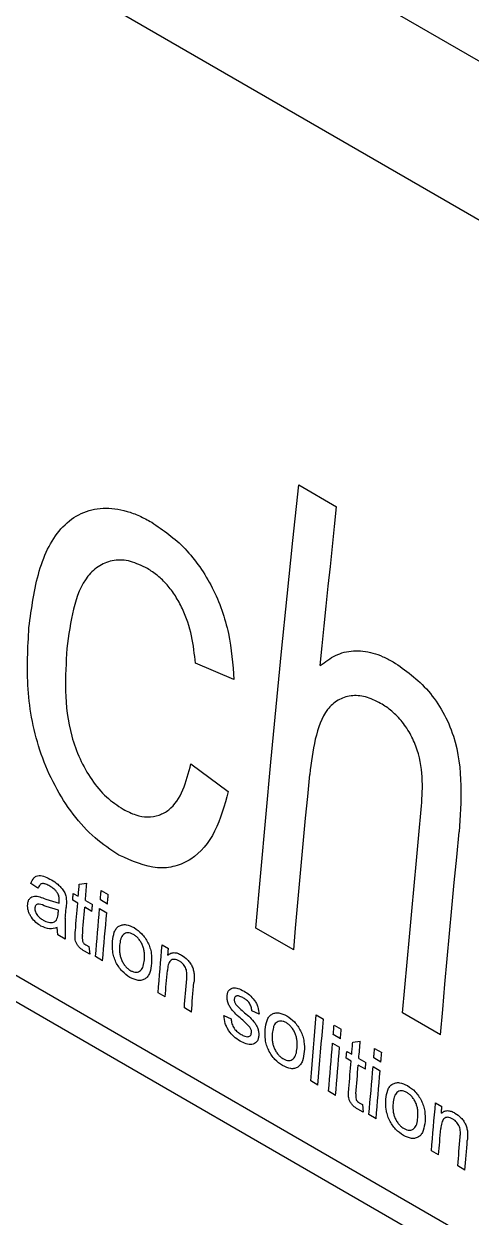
# Model space of a CAD drawing. Extents: x 150 to 4150, y 50 to 2920.
# Drawn here: x 3240.8 to 3251.94, y 1573.58 to 1603.27 of the extents above; entities that cross this region are included whole.
import ezdxf

# ---------------------------------------------------------------- set-up
doc = ezdxf.new("R2010")
doc.units = 0
doc.header["$LTSCALE"] = 10
doc.linetypes.add('SLD-KATı', pattern=[0])
doc.layers.get('0').update_dxf_attribs({"linetype": 'CONTINUOUS'})

msp = doc.modelspace()

# ---------------------------------------------------------------- linework, layer by layer
at = {"color": 7, "linetype": 'SLD-KATı'}
for p, q in [((3166.744, 1651.642), (3287.398, 1581.99)), ((3286.166, 1578.741), (3165.511, 1648.393)), ((3175.698, 1617.062), (3271.158, 1561.955)), ((3273.699, 1559.827), (3178.631, 1614.708)), ((3247.642, 1591.799), (3248.586, 1591.254)), ((3246.028, 1586.957), (3245.071, 1587.359)), ((3244.958, 1584.858), (3245.888, 1584.17)), ((3241.149, 1581.76), (3240.974, 1581.883)), ((3242.178, 1581.86), (3242.366, 1581.887)), ((3241.343, 1581.491), (3241.674, 1581.389)), ((3242.029, 1581.633), (3242.153, 1581.561)), ((3242.722, 1581.704), (3242.899, 1581.602)), ((3241.66, 1581.218), (3241.349, 1581.308)), ((3242.138, 1581.39), (3242.014, 1581.462)), ((3242.492, 1581.186), (3242.315, 1581.288)), ((3242.329, 1581.459), (3242.506, 1581.357)), ((3242.683, 1581.255), (3242.86, 1581.153)), ((3242.878, 1581.366), (3242.702, 1581.469)), ((3241.828, 1581.017), (3241.822, 1580.498)), ((3241.645, 1580.6), (3241.623, 1580.785)), ((3241.822, 1580.498), (3241.645, 1580.6)), ((3247.518, 1580.225), (3246.574, 1580.77)), ((3242.341, 1580.355), (3242.418, 1580.31)), ((3242.418, 1580.31), (3242.439, 1580.119)), ((3244.24, 1580.356), (3244.399, 1580.264)), ((3242.439, 1580.119), (3242.304, 1580.197)), ((3242.759, 1579.957), (3242.583, 1580.059)), ((3244.316, 1579.058), (3244.139, 1579.16)), ((3244.971, 1578.68), (3244.794, 1578.782)), ((3245.779, 1578.594), (3245.958, 1578.513)), ((3246.654, 1578.627), (3246.475, 1578.707)), ((3248.081, 1578.61), (3248.258, 1578.507)), ((3251.173, 1578.115), (3250.23, 1578.659)), ((3246.423, 1578.307), (3246.25, 1578.476)), ((3248.524, 1578.354), (3248.701, 1578.252)), ((3248.68, 1578.017), (3248.504, 1578.119)), ((3248.988, 1577.929), (3249.176, 1577.955)), ((3248.485, 1577.905), (3248.662, 1577.803)), ((3248.839, 1577.701), (3248.963, 1577.63)), ((3249.532, 1577.772), (3249.709, 1577.67)), ((3248.948, 1577.459), (3248.825, 1577.53)), ((3249.302, 1577.255), (3249.125, 1577.357)), ((3249.14, 1577.528), (3249.317, 1577.425)), ((3249.689, 1577.435), (3249.512, 1577.537)), ((3249.494, 1577.323), (3249.67, 1577.221)), ((3248.119, 1576.863), (3247.942, 1576.965)), ((3248.561, 1576.607), (3248.385, 1576.709)), ((3249.25, 1576.188), (3249.114, 1576.266)), ((3249.151, 1576.423), (3249.228, 1576.379)), ((3249.228, 1576.379), (3249.25, 1576.188)), ((3251.05, 1576.425), (3251.209, 1576.333)), ((3249.57, 1576.025), (3249.393, 1576.127)), ((3251.126, 1575.127), (3250.949, 1575.229)), ((3251.781, 1574.749), (3251.604, 1574.851))]:
    msp.add_line(p, q, dxfattribs=at)
at = {"color": 7, "linetype": 'SLD-KATı', "flags": 128}
for points in [[(3246.574, 1580.77), (3246.696, 1582.143), (3246.822, 1583.519), (3246.951, 1584.895), (3247.083, 1586.273), (3247.218, 1587.652), (3247.356, 1589.033), (3247.498, 1590.415), (3247.642, 1591.799)], [(3248.18, 1587.301), (3248.23, 1587.794), (3248.279, 1588.288), (3248.329, 1588.782), (3248.38, 1589.276), (3248.431, 1589.77), (3248.482, 1590.265), (3248.534, 1590.76), (3248.586, 1591.254)], [(3247.518, 1580.225), (3247.566, 1580.77), (3247.614, 1581.316), (3247.664, 1581.862), (3247.713, 1582.408), (3247.764, 1582.954), (3247.814, 1583.501), (3247.866, 1584.047), (3247.917, 1584.594)], [(3250.23, 1578.659), (3250.286, 1579.291), (3250.342, 1579.923), (3250.4, 1580.555), (3250.457, 1581.188), (3250.516, 1581.821), (3250.575, 1582.454), (3250.635, 1583.088), (3250.696, 1583.722)], [(3251.173, 1578.115), (3251.229, 1578.745), (3251.285, 1579.375), (3251.342, 1580.006), (3251.4, 1580.637), (3251.459, 1581.268), (3251.518, 1581.9), (3251.578, 1582.532), (3251.638, 1583.164)], [(3242.153, 1581.561), (3242.156, 1581.599), (3242.159, 1581.636), (3242.162, 1581.673), (3242.165, 1581.711), (3242.169, 1581.748), (3242.172, 1581.786), (3242.175, 1581.823), (3242.178, 1581.86)], [(3242.329, 1581.459), (3242.334, 1581.513), (3242.339, 1581.566), (3242.343, 1581.619), (3242.348, 1581.673), (3242.352, 1581.726), (3242.357, 1581.78), (3242.361, 1581.833), (3242.366, 1581.887)], [(3242.014, 1581.462), (3242.016, 1581.483), (3242.018, 1581.504), (3242.02, 1581.526), (3242.021, 1581.547), (3242.023, 1581.569), (3242.025, 1581.59), (3242.027, 1581.611), (3242.029, 1581.633)], [(3242.702, 1581.469), (3242.704, 1581.498), (3242.707, 1581.527), (3242.709, 1581.557), (3242.712, 1581.586), (3242.714, 1581.616), (3242.717, 1581.645), (3242.719, 1581.674), (3242.722, 1581.704)], [(3242.878, 1581.366), (3242.881, 1581.396), (3242.883, 1581.425), (3242.886, 1581.455), (3242.888, 1581.484), (3242.891, 1581.513), (3242.894, 1581.543), (3242.896, 1581.572), (3242.899, 1581.602)], [(3241.654, 1581.147), (3241.654, 1581.156), (3241.655, 1581.165), (3241.656, 1581.174), (3241.657, 1581.183), (3241.657, 1581.192), (3241.658, 1581.201), (3241.659, 1581.209), (3241.66, 1581.218)], [(3241.674, 1581.389), (3241.675, 1581.395), (3241.675, 1581.401), (3241.676, 1581.407), (3241.676, 1581.414), (3241.677, 1581.42), (3241.677, 1581.426), (3241.678, 1581.432), (3241.678, 1581.438)], [(3241.828, 1581.017), (3241.831, 1581.051), (3241.834, 1581.084), (3241.837, 1581.118), (3241.84, 1581.152), (3241.842, 1581.185), (3241.845, 1581.219), (3241.848, 1581.252), (3241.851, 1581.286)], [(3242.08, 1580.707), (3242.088, 1580.792), (3242.095, 1580.878), (3242.102, 1580.963), (3242.109, 1581.049), (3242.116, 1581.134), (3242.124, 1581.219), (3242.131, 1581.305), (3242.138, 1581.39)], [(3242.255, 1580.58), (3242.263, 1580.668), (3242.27, 1580.757), (3242.278, 1580.845), (3242.285, 1580.934), (3242.292, 1581.023), (3242.3, 1581.111), (3242.307, 1581.2), (3242.315, 1581.288)], [(3242.492, 1581.186), (3242.494, 1581.207), (3242.495, 1581.229), (3242.497, 1581.25), (3242.499, 1581.272), (3242.501, 1581.293), (3242.503, 1581.314), (3242.505, 1581.336), (3242.506, 1581.357)], [(3242.583, 1580.059), (3242.595, 1580.208), (3242.608, 1580.358), (3242.62, 1580.507), (3242.633, 1580.657), (3242.645, 1580.806), (3242.658, 1580.956), (3242.671, 1581.105), (3242.683, 1581.255)], [(3242.759, 1579.957), (3242.772, 1580.106), (3242.784, 1580.256), (3242.797, 1580.405), (3242.809, 1580.555), (3242.822, 1580.704), (3242.835, 1580.854), (3242.847, 1581.003), (3242.86, 1581.153)], [(3244.139, 1579.16), (3244.152, 1579.31), (3244.164, 1579.459), (3244.177, 1579.609), (3244.189, 1579.758), (3244.202, 1579.908), (3244.214, 1580.057), (3244.227, 1580.207), (3244.24, 1580.356)], [(3244.385, 1580.093), (3244.386, 1580.115), (3244.388, 1580.136), (3244.39, 1580.157), (3244.392, 1580.179), (3244.394, 1580.2), (3244.395, 1580.222), (3244.397, 1580.243), (3244.399, 1580.264)], [(3244.316, 1579.058), (3244.323, 1579.14), (3244.33, 1579.221), (3244.336, 1579.303), (3244.343, 1579.384), (3244.35, 1579.466), (3244.357, 1579.547), (3244.364, 1579.629), (3244.371, 1579.711)], [(3244.794, 1578.782), (3244.801, 1578.873), (3244.809, 1578.964), (3244.816, 1579.055), (3244.824, 1579.146), (3244.832, 1579.236), (3244.839, 1579.327), (3244.847, 1579.418), (3244.855, 1579.509)], [(3244.971, 1578.68), (3244.978, 1578.772), (3244.986, 1578.863), (3244.993, 1578.955), (3245.001, 1579.046), (3245.009, 1579.138), (3245.017, 1579.229), (3245.024, 1579.321), (3245.032, 1579.412)], [(3247.942, 1576.965), (3247.959, 1577.17), (3247.977, 1577.376), (3247.994, 1577.581), (3248.011, 1577.787), (3248.029, 1577.992), (3248.046, 1578.198), (3248.064, 1578.404), (3248.081, 1578.61)], [(3248.119, 1576.863), (3248.136, 1577.068), (3248.154, 1577.274), (3248.171, 1577.479), (3248.188, 1577.685), (3248.206, 1577.89), (3248.223, 1578.096), (3248.241, 1578.302), (3248.258, 1578.507)], [(3248.504, 1578.119), (3248.506, 1578.149), (3248.509, 1578.178), (3248.511, 1578.207), (3248.514, 1578.237), (3248.516, 1578.266), (3248.519, 1578.295), (3248.521, 1578.325), (3248.524, 1578.354)], [(3248.68, 1578.017), (3248.683, 1578.046), (3248.685, 1578.076), (3248.688, 1578.105), (3248.69, 1578.135), (3248.693, 1578.164), (3248.696, 1578.193), (3248.698, 1578.223), (3248.701, 1578.252)], [(3248.963, 1577.63), (3248.966, 1577.667), (3248.969, 1577.705), (3248.972, 1577.742), (3248.976, 1577.779), (3248.979, 1577.817), (3248.982, 1577.854), (3248.985, 1577.892), (3248.988, 1577.929)], [(3249.14, 1577.528), (3249.144, 1577.581), (3249.149, 1577.634), (3249.153, 1577.688), (3249.158, 1577.741), (3249.163, 1577.795), (3249.167, 1577.848), (3249.172, 1577.902), (3249.176, 1577.955)], [(3248.385, 1576.709), (3248.397, 1576.859), (3248.41, 1577.008), (3248.422, 1577.158), (3248.435, 1577.307), (3248.447, 1577.457), (3248.46, 1577.606), (3248.473, 1577.756), (3248.485, 1577.905)], [(3248.561, 1576.607), (3248.574, 1576.757), (3248.586, 1576.906), (3248.599, 1577.056), (3248.612, 1577.205), (3248.624, 1577.355), (3248.637, 1577.504), (3248.649, 1577.654), (3248.662, 1577.803)], [(3248.825, 1577.53), (3248.826, 1577.552), (3248.828, 1577.573), (3248.83, 1577.594), (3248.832, 1577.616), (3248.834, 1577.637), (3248.835, 1577.658), (3248.837, 1577.68), (3248.839, 1577.701)], [(3249.512, 1577.537), (3249.514, 1577.566), (3249.517, 1577.596), (3249.519, 1577.625), (3249.522, 1577.655), (3249.524, 1577.684), (3249.527, 1577.713), (3249.529, 1577.743), (3249.532, 1577.772)], [(3249.689, 1577.435), (3249.691, 1577.464), (3249.694, 1577.494), (3249.696, 1577.523), (3249.699, 1577.553), (3249.701, 1577.582), (3249.704, 1577.611), (3249.706, 1577.641), (3249.709, 1577.67)], [(3248.891, 1576.776), (3248.898, 1576.861), (3248.905, 1576.946), (3248.912, 1577.032), (3248.919, 1577.117), (3248.927, 1577.203), (3248.934, 1577.288), (3248.941, 1577.373), (3248.948, 1577.459)], [(3249.066, 1576.648), (3249.073, 1576.737), (3249.08, 1576.825), (3249.088, 1576.914), (3249.095, 1577.003), (3249.103, 1577.091), (3249.11, 1577.18), (3249.118, 1577.268), (3249.125, 1577.357)], [(3249.302, 1577.255), (3249.304, 1577.276), (3249.306, 1577.297), (3249.308, 1577.319), (3249.309, 1577.34), (3249.311, 1577.361), (3249.313, 1577.383), (3249.315, 1577.404), (3249.317, 1577.425)], [(3249.393, 1576.127), (3249.405, 1576.277), (3249.418, 1576.426), (3249.43, 1576.576), (3249.443, 1576.725), (3249.455, 1576.875), (3249.468, 1577.024), (3249.481, 1577.174), (3249.494, 1577.323)], [(3249.57, 1576.025), (3249.582, 1576.175), (3249.595, 1576.324), (3249.607, 1576.474), (3249.62, 1576.623), (3249.632, 1576.773), (3249.645, 1576.922), (3249.658, 1577.072), (3249.67, 1577.221)], [(3250.949, 1575.229), (3250.962, 1575.378), (3250.974, 1575.528), (3250.987, 1575.677), (3251, 1575.827), (3251.012, 1575.976), (3251.025, 1576.126), (3251.037, 1576.275), (3251.05, 1576.425)], [(3251.195, 1576.162), (3251.197, 1576.183), (3251.198, 1576.205), (3251.2, 1576.226), (3251.202, 1576.247), (3251.204, 1576.269), (3251.206, 1576.29), (3251.208, 1576.311), (3251.209, 1576.333)], [(3251.126, 1575.127), (3251.133, 1575.208), (3251.14, 1575.29), (3251.147, 1575.371), (3251.154, 1575.453), (3251.16, 1575.534), (3251.167, 1575.616), (3251.174, 1575.698), (3251.181, 1575.779)], [(3251.604, 1574.851), (3251.612, 1574.942), (3251.619, 1575.032), (3251.627, 1575.123), (3251.634, 1575.214), (3251.642, 1575.305), (3251.65, 1575.396), (3251.657, 1575.487), (3251.665, 1575.578)], [(3251.781, 1574.749), (3251.788, 1574.84), (3251.796, 1574.932), (3251.804, 1575.023), (3251.811, 1575.115), (3251.819, 1575.206), (3251.827, 1575.298), (3251.834, 1575.389), (3251.842, 1575.481)]]:
    msp.add_lwpolyline(points, dxfattribs=at)
at = {"color": 7, "linetype": 'SLD-KATı'}
for points, knots in [([(3240.925, 1588.249), (3240.989, 1588.732), (3241.117, 1589.698), (3241.6, 1590.677), (3242.212, 1591.117), (3242.759, 1591.256), (3243.264, 1591.185), (3243.674, 1591.035), (3243.879, 1590.924), (3243.981, 1590.868)], [0, 0, 0, 0, 0.250303, 0.499499, 0.624588, 0.749635, 0.874665, 0.937322, 1, 1, 1, 1]), ([(3243.981, 1590.868), (3244.267, 1590.673), (3244.697, 1590.38), (3245.186, 1589.765), (3245.603, 1589.078), (3245.945, 1588.09), (3246, 1587.335), (3246.028, 1586.957)], [0, 0, 0, 0, 0.249774, 0.375056, 0.500347, 0.749683, 1, 1, 1, 1]), ([(3243.877, 1589.714), (3243.735, 1589.784), (3243.451, 1589.924), (3243.037, 1589.943), (3242.674, 1589.81), (3242.281, 1589.452), (3241.996, 1588.732), (3241.913, 1588.062), (3241.871, 1587.726)], [0, 0, 0, 0, 0.125023, 0.249976, 0.375009, 0.500055, 0.749567, 1, 1, 1, 1]), ([(3245.071, 1587.359), (3245.046, 1587.584), (3244.997, 1588.035), (3244.809, 1588.617), (3244.578, 1589.039), (3244.367, 1589.317), (3244.131, 1589.552), (3243.961, 1589.66), (3243.877, 1589.714)], [0, 0, 0, 0, 0.250167, 0.499618, 0.625865, 0.749723, 0.874795, 1, 1, 1, 1]), ([(3243.166, 1582.587), (3242.964, 1582.719), (3242.561, 1582.981), (3242.01, 1583.582), (3241.555, 1584.303), (3241.095, 1585.358), (3240.836, 1586.749), (3240.896, 1587.748), (3240.925, 1588.249)], [0, 0, 0, 0, 0.125114, 0.250124, 0.375193, 0.500314, 0.749651, 1, 1, 1, 1]), ([(3241.871, 1587.726), (3241.848, 1587.378), (3241.802, 1586.684), (3241.908, 1585.731), (3242.182, 1584.976), (3242.474, 1584.451), (3242.849, 1584.007), (3243.13, 1583.82), (3243.271, 1583.727)], [0, 0, 0, 0, 0.2504625, 0.5001111, 0.6251087, 0.7501439, 0.8750002, 1, 1, 1, 1]), ([(3248.18, 1587.301), (3248.303, 1587.394), (3248.549, 1587.58), (3248.996, 1587.698), (3249.407, 1587.652), (3249.742, 1587.53), (3249.909, 1587.442), (3249.993, 1587.397)], [0, 0, 0, 0, 0.250085, 0.499906, 0.74968, 0.874806, 1, 1, 1, 1]), ([(3249.993, 1587.397), (3250.3, 1587.185), (3250.761, 1586.865), (3251.25, 1586.155), (3251.604, 1585.349), (3251.716, 1584.296), (3251.664, 1583.542), (3251.638, 1583.164)], [0, 0, 0, 0, 0.249318, 0.374506, 0.499501, 0.749146, 1, 1, 1, 1]), ([(3249.683, 1586.362), (3249.557, 1586.425), (3249.305, 1586.55), (3248.938, 1586.567), (3248.612, 1586.459), (3248.26, 1586.146), (3248.028, 1585.485), (3247.954, 1584.892), (3247.917, 1584.594)], [0, 0, 0, 0, 0.1250432, 0.2500232, 0.3751106, 0.5000261, 0.7495305, 1, 1, 1, 1]), ([(3250.696, 1583.722), (3250.712, 1583.956), (3250.745, 1584.423), (3250.66, 1585.075), (3250.449, 1585.575), (3250.23, 1585.911), (3250.01, 1586.132), (3249.825, 1586.276), (3249.73, 1586.333), (3249.683, 1586.362)], [0, 0, 0, 0, 0.250496, 0.499876, 0.624784, 0.749683, 0.874658, 0.937327, 1, 1, 1, 1]), ([(3243.271, 1583.727), (3243.375, 1583.674), (3243.58, 1583.572), (3243.887, 1583.519), (3244.167, 1583.569), (3244.498, 1583.745), (3244.785, 1584.182), (3244.9, 1584.632), (3244.958, 1584.858)], [0, 0, 0, 0, 0.126096, 0.24727, 0.375704, 0.500326, 0.749704, 1, 1, 1, 1]), ([(3245.888, 1584.17), (3245.793, 1583.823), (3245.603, 1583.13), (3245.099, 1582.524), (3244.571, 1582.294), (3243.978, 1582.22), (3243.491, 1582.441), (3243.166, 1582.587)], [0, 0, 0, 0, 0.2504738, 0.5000385, 0.6263558, 0.7506524, 1, 1, 1, 1]), ([(3240.974, 1581.883), (3240.995, 1581.934), (3241.027, 1582.01), (3241.105, 1582.064), (3241.197, 1582.084), (3241.329, 1582.053), (3241.432, 1581.997), (3241.484, 1581.969)], [0, 0, 0, 0, 0.249379, 0.373191, 0.4996, 0.749459, 1, 1, 1, 1]), ([(3241.445, 1581.813), (3241.411, 1581.831), (3241.35, 1581.862), (3241.276, 1581.881), (3241.229, 1581.871), (3241.184, 1581.837), (3241.164, 1581.792), (3241.149, 1581.76)], [0, 0, 0, 0, 0.283098, 0.500419, 0.605925, 0.720734, 1, 1, 1, 1]), ([(3241.645, 1581.627), (3241.631, 1581.648), (3241.603, 1581.69), (3241.535, 1581.756), (3241.481, 1581.79), (3241.445, 1581.813)], [0, 0, 0, 0, 0.249858, 0.500031, 1, 1, 1, 1]), ([(3241.484, 1581.969), (3241.538, 1581.936), (3241.62, 1581.886), (3241.721, 1581.787), (3241.788, 1581.7), (3241.842, 1581.596), (3241.862, 1581.45), (3241.855, 1581.352), (3241.851, 1581.286)], [0, 0, 0, 0, 0.2503101, 0.3788036, 0.5004002, 0.6249962, 0.7496403, 1, 1, 1, 1]), ([(3240.893, 1581.364), (3240.897, 1581.392), (3240.905, 1581.448), (3240.942, 1581.51), (3240.994, 1581.551), (3241.077, 1581.575), (3241.197, 1581.552), (3241.294, 1581.511), (3241.343, 1581.491)], [0, 0, 0, 0, 0.125005, 0.249858, 0.370781, 0.49994, 0.742067, 1, 1, 1, 1]), ([(3241.678, 1581.438), (3241.68, 1581.468), (3241.682, 1581.514), (3241.667, 1581.58), (3241.652, 1581.611), (3241.645, 1581.627)], [0, 0, 0, 0, 0.500396, 0.754321, 1, 1, 1, 1]), ([(3241.223, 1580.821), (3241.181, 1580.848), (3241.096, 1580.902), (3241, 1581.011), (3240.939, 1581.114), (3240.907, 1581.198), (3240.89, 1581.284), (3240.892, 1581.337), (3240.893, 1581.364)], [0, 0, 0, 0, 0.250181, 0.499648, 0.626661, 0.749787, 0.87257, 1, 1, 1, 1]), ([(3241.071, 1581.271), (3241.071, 1581.255), (3241.07, 1581.226), (3241.083, 1581.177), (3241.106, 1581.129), (3241.143, 1581.075), (3241.202, 1581.017), (3241.251, 1580.986), (3241.279, 1580.968)], [0, 0, 0, 0, 0.122859, 0.240313, 0.362752, 0.499437, 0.71692, 1, 1, 1, 1]), ([(3241.349, 1581.308), (3241.292, 1581.334), (3241.219, 1581.367), (3241.138, 1581.366), (3241.104, 1581.35), (3241.08, 1581.318), (3241.074, 1581.287), (3241.071, 1581.271)], [0, 0, 0, 0, 0.500566, 0.637414, 0.758637, 0.875381, 1, 1, 1, 1]), ([(3241.279, 1580.968), (3241.324, 1580.946), (3241.413, 1580.903), (3241.52, 1580.904), (3241.589, 1580.943), (3241.638, 1581.015), (3241.647, 1581.094), (3241.654, 1581.147)], [0, 0, 0, 0, 0.252536, 0.504379, 0.624361, 0.748753, 1, 1, 1, 1]), ([(3241.623, 1580.785), (3241.562, 1580.766), (3241.439, 1580.727), (3241.295, 1580.79), (3241.223, 1580.821)], [0, 0, 0, 0, 0.500656, 1, 1, 1, 1]), ([(3242.304, 1580.197), (3242.265, 1580.222), (3242.205, 1580.26), (3242.136, 1580.338), (3242.101, 1580.398), (3242.075, 1580.475), (3242.071, 1580.577), (3242.077, 1580.66), (3242.08, 1580.707)], [0, 0, 0, 0, 0.249911, 0.380593, 0.499892, 0.558296, 0.749349, 1, 1, 1, 1]), ([(3243.004, 1580.442), (3243.015, 1580.521), (3243.031, 1580.64), (3243.095, 1580.76), (3243.164, 1580.823), (3243.248, 1580.855), (3243.373, 1580.861), (3243.475, 1580.813), (3243.543, 1580.781)], [0, 0, 0, 0, 0.249951, 0.377722, 0.500231, 0.623939, 0.750574, 1, 1, 1, 1]), ([(3243.524, 1580.613), (3243.5, 1580.624), (3243.454, 1580.647), (3243.387, 1580.656), (3243.327, 1580.645), (3243.276, 1580.614), (3243.236, 1580.563), (3243.198, 1580.476), (3243.188, 1580.394), (3243.181, 1580.341)], [0, 0, 0, 0, 0.130993, 0.253657, 0.374412, 0.499969, 0.617306, 0.750049, 1, 1, 1, 1]), ([(3243.8, 1579.983), (3243.803, 1580.04), (3243.806, 1580.126), (3243.785, 1580.249), (3243.755, 1580.341), (3243.712, 1580.427), (3243.657, 1580.503), (3243.593, 1580.567), (3243.548, 1580.597), (3243.524, 1580.613)], [0, 0, 0, 0, 0.249863, 0.37943, 0.49988, 0.623912, 0.748905, 0.868701, 1, 1, 1, 1]), ([(3243.543, 1580.781), (3243.609, 1580.736), (3243.707, 1580.668), (3243.819, 1580.527), (3243.889, 1580.408), (3243.943, 1580.278), (3243.984, 1580.1), (3243.981, 1579.975), (3243.978, 1579.893)], [0, 0, 0, 0, 0.249436, 0.373754, 0.49987, 0.622272, 0.750146, 1, 1, 1, 1]), ([(3242.255, 1580.58), (3242.253, 1580.559), (3242.249, 1580.516), (3242.256, 1580.468), (3242.26, 1580.445)], [0, 0, 0, 0, 0.4978276, 1, 1, 1, 1]), ([(3242.26, 1580.445), (3242.265, 1580.434), (3242.273, 1580.413), (3242.302, 1580.381), (3242.325, 1580.365), (3242.341, 1580.355)], [0, 0, 0, 0, 0.25017, 0.500299, 1, 1, 1, 1]), ([(3243.439, 1579.542), (3243.372, 1579.588), (3243.273, 1579.656), (3243.16, 1579.8), (3243.089, 1579.921), (3243.037, 1580.053), (3242.997, 1580.233), (3243.001, 1580.359), (3243.004, 1580.442)], [0, 0, 0, 0, 0.249404, 0.373969, 0.499843, 0.621332, 0.750085, 1, 1, 1, 1]), ([(3243.181, 1580.341), (3243.179, 1580.284), (3243.175, 1580.198), (3243.196, 1580.075), (3243.226, 1579.983), (3243.269, 1579.897), (3243.324, 1579.82), (3243.388, 1579.756), (3243.434, 1579.726), (3243.458, 1579.71)], [0, 0, 0, 0, 0.24985, 0.380072, 0.499897, 0.624298, 0.749093, 0.868688, 1, 1, 1, 1]), ([(3244.385, 1580.093), (3244.407, 1580.112), (3244.451, 1580.148), (3244.536, 1580.164), (3244.629, 1580.148), (3244.692, 1580.115), (3244.725, 1580.099)], [0, 0, 0, 0, 0.2499819, 0.4998573, 0.7429126, 1, 1, 1, 1]), ([(3244.725, 1580.099), (3244.776, 1580.064), (3244.854, 1580.01), (3244.942, 1579.902), (3244.996, 1579.808), (3245.028, 1579.706), (3245.044, 1579.57), (3245.037, 1579.475), (3245.032, 1579.412)], [0, 0, 0, 0, 0.249458, 0.381579, 0.49958, 0.618189, 0.749556, 1, 1, 1, 1]), ([(3243.978, 1579.893), (3243.968, 1579.813), (3243.952, 1579.692), (3243.889, 1579.568), (3243.822, 1579.502), (3243.738, 1579.469), (3243.611, 1579.461), (3243.508, 1579.51), (3243.439, 1579.542)], [0, 0, 0, 0, 0.250065, 0.378636, 0.500314, 0.623541, 0.748707, 1, 1, 1, 1]), ([(3243.458, 1579.71), (3243.481, 1579.699), (3243.527, 1579.677), (3243.594, 1579.667), (3243.654, 1579.679), (3243.705, 1579.71), (3243.745, 1579.76), (3243.783, 1579.847), (3243.793, 1579.928), (3243.8, 1579.983)], [0, 0, 0, 0, 0.130018, 0.252361, 0.373459, 0.49993, 0.62019, 0.742074, 1, 1, 1, 1]), ([(3244.672, 1579.95), (3244.65, 1579.961), (3244.606, 1579.983), (3244.545, 1579.995), (3244.492, 1579.988), (3244.447, 1579.962), (3244.415, 1579.915), (3244.385, 1579.834), (3244.377, 1579.76), (3244.371, 1579.711)], [0, 0, 0, 0, 0.14054, 0.266343, 0.383609, 0.499912, 0.617591, 0.740601, 1, 1, 1, 1]), ([(3244.855, 1579.509), (3244.857, 1579.549), (3244.861, 1579.609), (3244.854, 1579.694), (3244.837, 1579.758), (3244.809, 1579.816), (3244.771, 1579.869), (3244.725, 1579.915), (3244.691, 1579.938), (3244.672, 1579.95)], [0, 0, 0, 0, 0.2503567, 0.3847492, 0.5001539, 0.6155408, 0.7323793, 0.8584447, 1, 1, 1, 1]), ([(3245.858, 1579.087), (3245.862, 1579.114), (3245.871, 1579.167), (3245.904, 1579.227), (3245.952, 1579.265), (3246.026, 1579.287), (3246.139, 1579.273), (3246.23, 1579.227), (3246.28, 1579.201)], [0, 0, 0, 0, 0.130933, 0.25153, 0.371248, 0.500005, 0.72531, 1, 1, 1, 1]), ([(3246.28, 1579.201), (3246.325, 1579.172), (3246.415, 1579.114), (3246.521, 1579.003), (3246.59, 1578.897), (3246.64, 1578.776), (3246.648, 1578.687), (3246.654, 1578.627)], [0, 0, 0, 0, 0.2504, 0.500265, 0.628404, 0.750388, 1, 1, 1, 1]), ([(3246.25, 1578.476), (3246.158, 1578.553), (3246.043, 1578.65), (3245.926, 1578.809), (3245.883, 1578.9), (3245.856, 1578.996), (3245.857, 1579.056), (3245.858, 1579.087)], [0, 0, 0, 0, 0.500467, 0.627366, 0.749955, 0.871112, 1, 1, 1, 1]), ([(3246.271, 1579.027), (3246.239, 1579.043), (3246.183, 1579.073), (3246.117, 1579.086), (3246.079, 1579.076), (3246.058, 1579.06), (3246.043, 1579.036), (3246.038, 1579.014), (3246.036, 1579.003)], [0, 0, 0, 0, 0.335038, 0.591533, 0.698418, 0.797574, 0.895779, 1, 1, 1, 1]), ([(3246.036, 1579.003), (3246.036, 1578.991), (3246.036, 1578.969), (3246.044, 1578.934), (3246.06, 1578.901), (3246.073, 1578.881), (3246.08, 1578.869)], [0, 0, 0, 0, 0.269556, 0.499593, 0.720713, 1, 1, 1, 1]), ([(3246.08, 1578.869), (3246.102, 1578.846), (3246.16, 1578.782), (3246.222, 1578.726), (3246.261, 1578.691)], [0, 0, 0, 0, 0.366171, 1, 1, 1, 1]), ([(3246.475, 1578.707), (3246.472, 1578.74), (3246.467, 1578.79), (3246.441, 1578.857), (3246.405, 1578.918), (3246.346, 1578.98), (3246.296, 1579.011), (3246.271, 1579.027)], [0, 0, 0, 0, 0.249533, 0.372625, 0.49992, 0.749495, 1, 1, 1, 1]), ([(3246.182, 1577.958), (3246.128, 1577.993), (3246.03, 1578.057), (3245.917, 1578.182), (3245.851, 1578.298), (3245.799, 1578.429), (3245.787, 1578.528), (3245.779, 1578.594)], [0, 0, 0, 0, 0.273815, 0.499886, 0.623477, 0.750257, 1, 1, 1, 1]), ([(3245.958, 1578.513), (3245.962, 1578.472), (3245.968, 1578.412), (3246.002, 1578.33), (3246.046, 1578.256), (3246.117, 1578.18), (3246.178, 1578.141), (3246.209, 1578.122)], [0, 0, 0, 0, 0.249448, 0.373056, 0.499758, 0.749472, 1, 1, 1, 1]), ([(3246.261, 1578.691), (3246.353, 1578.615), (3246.467, 1578.519), (3246.584, 1578.363), (3246.625, 1578.273), (3246.648, 1578.178), (3246.646, 1578.12), (3246.646, 1578.088)], [0, 0, 0, 0, 0.500528, 0.628043, 0.750511, 0.866401, 1, 1, 1, 1]), ([(3246.807, 1578.247), (3246.818, 1578.325), (3246.834, 1578.444), (3246.898, 1578.565), (3246.967, 1578.627), (3247.051, 1578.659), (3247.176, 1578.666), (3247.278, 1578.618), (3247.346, 1578.585)], [0, 0, 0, 0, 0.249951, 0.377722, 0.500231, 0.623939, 0.750574, 1, 1, 1, 1]), ([(3247.346, 1578.585), (3247.412, 1578.54), (3247.51, 1578.473), (3247.622, 1578.331), (3247.692, 1578.212), (3247.746, 1578.082), (3247.788, 1577.904), (3247.784, 1577.78), (3247.781, 1577.697)], [0, 0, 0, 0, 0.2494359, 0.3737541, 0.4998704, 0.6222715, 0.7501464, 1, 1, 1, 1]), ([(3246.467, 1578.168), (3246.467, 1578.18), (3246.467, 1578.203), (3246.46, 1578.239), (3246.444, 1578.273), (3246.43, 1578.295), (3246.423, 1578.307)], [0, 0, 0, 0, 0.273862, 0.499665, 0.719792, 1, 1, 1, 1]), ([(3247.242, 1577.347), (3247.175, 1577.392), (3247.076, 1577.46), (3246.963, 1577.605), (3246.892, 1577.725), (3246.84, 1577.858), (3246.8, 1578.038), (3246.804, 1578.164), (3246.807, 1578.247)], [0, 0, 0, 0, 0.2494041, 0.373969, 0.4998431, 0.6213324, 0.7500854, 1, 1, 1, 1]), ([(3247.327, 1578.417), (3247.303, 1578.429), (3247.257, 1578.451), (3247.19, 1578.461), (3247.13, 1578.449), (3247.08, 1578.418), (3247.039, 1578.368), (3247.001, 1578.281), (3246.991, 1578.199), (3246.984, 1578.145)], [0, 0, 0, 0, 0.130993, 0.253657, 0.374412, 0.499969, 0.617306, 0.750049, 1, 1, 1, 1]), ([(3247.603, 1577.788), (3247.606, 1577.845), (3247.61, 1577.931), (3247.589, 1578.053), (3247.559, 1578.145), (3247.515, 1578.231), (3247.46, 1578.307), (3247.397, 1578.372), (3247.351, 1578.402), (3247.327, 1578.417)], [0, 0, 0, 0, 0.249863, 0.37943, 0.49988, 0.623912, 0.748905, 0.868701, 1, 1, 1, 1]), ([(3246.646, 1578.088), (3246.641, 1578.059), (3246.633, 1578), (3246.597, 1577.935), (3246.544, 1577.89), (3246.458, 1577.864), (3246.333, 1577.88), (3246.233, 1577.932), (3246.182, 1577.958)], [0, 0, 0, 0, 0.125057, 0.249991, 0.36935, 0.500201, 0.749737, 1, 1, 1, 1]), ([(3246.209, 1578.122), (3246.238, 1578.106), (3246.292, 1578.078), (3246.358, 1578.064), (3246.404, 1578.072), (3246.435, 1578.089), (3246.459, 1578.121), (3246.464, 1578.151), (3246.467, 1578.168)], [0, 0, 0, 0, 0.274597, 0.500158, 0.624786, 0.749464, 0.868907, 1, 1, 1, 1]), ([(3246.984, 1578.145), (3246.982, 1578.088), (3246.978, 1578.002), (3246.999, 1577.879), (3247.029, 1577.787), (3247.072, 1577.701), (3247.127, 1577.625), (3247.191, 1577.56), (3247.237, 1577.53), (3247.261, 1577.515)], [0, 0, 0, 0, 0.24985, 0.380072, 0.499897, 0.624298, 0.749093, 0.868688, 1, 1, 1, 1]), ([(3247.781, 1577.697), (3247.771, 1577.618), (3247.755, 1577.497), (3247.692, 1577.372), (3247.625, 1577.306), (3247.541, 1577.273), (3247.414, 1577.265), (3247.311, 1577.314), (3247.242, 1577.347)], [0, 0, 0, 0, 0.2500648, 0.3786357, 0.5003142, 0.6235412, 0.748707, 1, 1, 1, 1]), ([(3247.261, 1577.515), (3247.284, 1577.503), (3247.33, 1577.481), (3247.397, 1577.472), (3247.457, 1577.484), (3247.508, 1577.515), (3247.548, 1577.565), (3247.586, 1577.652), (3247.596, 1577.733), (3247.603, 1577.788)], [0, 0, 0, 0, 0.130018, 0.252361, 0.373459, 0.49993, 0.62019, 0.742074, 1, 1, 1, 1]), ([(3249.114, 1576.266), (3249.075, 1576.29), (3249.016, 1576.328), (3248.946, 1576.407), (3248.912, 1576.466), (3248.885, 1576.543), (3248.881, 1576.646), (3248.887, 1576.729), (3248.891, 1576.776)], [0, 0, 0, 0, 0.249911, 0.380593, 0.499892, 0.558296, 0.749349, 1, 1, 1, 1]), ([(3249.814, 1576.511), (3249.825, 1576.589), (3249.841, 1576.708), (3249.905, 1576.829), (3249.974, 1576.891), (3250.058, 1576.923), (3250.184, 1576.93), (3250.286, 1576.882), (3250.353, 1576.849)], [0, 0, 0, 0, 0.249951, 0.377722, 0.500231, 0.623939, 0.750574, 1, 1, 1, 1]), ([(3250.353, 1576.849), (3250.419, 1576.804), (3250.517, 1576.737), (3250.629, 1576.595), (3250.699, 1576.476), (3250.753, 1576.346), (3250.795, 1576.168), (3250.791, 1576.044), (3250.788, 1575.961)], [0, 0, 0, 0, 0.2494359, 0.3737541, 0.4998704, 0.6222715, 0.7501464, 1, 1, 1, 1]), ([(3249.066, 1576.648), (3249.064, 1576.627), (3249.06, 1576.584), (3249.067, 1576.537), (3249.07, 1576.513)], [0, 0, 0, 0, 0.497828, 1, 1, 1, 1]), ([(3249.07, 1576.513), (3249.075, 1576.503), (3249.084, 1576.482), (3249.112, 1576.449), (3249.136, 1576.434), (3249.151, 1576.423)], [0, 0, 0, 0, 0.25017, 0.500299, 1, 1, 1, 1]), ([(3250.249, 1575.611), (3250.183, 1575.656), (3250.083, 1575.724), (3249.97, 1575.869), (3249.9, 1575.989), (3249.847, 1576.122), (3249.807, 1576.302), (3249.812, 1576.428), (3249.814, 1576.511)], [0, 0, 0, 0, 0.249404, 0.373969, 0.499843, 0.621332, 0.750085, 1, 1, 1, 1]), ([(3250.334, 1576.681), (3250.31, 1576.693), (3250.264, 1576.715), (3250.198, 1576.725), (3250.138, 1576.713), (3250.087, 1576.682), (3250.046, 1576.632), (3250.008, 1576.545), (3249.998, 1576.463), (3249.991, 1576.409)], [0, 0, 0, 0, 0.130993, 0.253657, 0.374412, 0.499969, 0.617306, 0.750049, 1, 1, 1, 1]), ([(3250.61, 1576.052), (3250.613, 1576.109), (3250.617, 1576.195), (3250.596, 1576.317), (3250.566, 1576.409), (3250.522, 1576.495), (3250.467, 1576.571), (3250.404, 1576.636), (3250.358, 1576.666), (3250.334, 1576.681)], [0, 0, 0, 0, 0.249863, 0.37943, 0.49988, 0.623912, 0.748905, 0.868701, 1, 1, 1, 1]), ([(3249.991, 1576.409), (3249.989, 1576.352), (3249.985, 1576.266), (3250.006, 1576.143), (3250.036, 1576.051), (3250.079, 1575.965), (3250.134, 1575.889), (3250.198, 1575.824), (3250.244, 1575.794), (3250.268, 1575.779)], [0, 0, 0, 0, 0.24985, 0.380072, 0.499897, 0.624298, 0.749093, 0.868688, 1, 1, 1, 1]), ([(3251.195, 1576.162), (3251.217, 1576.18), (3251.261, 1576.217), (3251.346, 1576.232), (3251.44, 1576.216), (3251.503, 1576.184), (3251.535, 1576.167)], [0, 0, 0, 0, 0.249982, 0.499857, 0.742913, 1, 1, 1, 1]), ([(3251.535, 1576.167), (3251.586, 1576.132), (3251.664, 1576.078), (3251.753, 1575.97), (3251.806, 1575.877), (3251.838, 1575.774), (3251.854, 1575.639), (3251.847, 1575.543), (3251.842, 1575.481)], [0, 0, 0, 0, 0.249458, 0.381579, 0.49958, 0.618189, 0.749556, 1, 1, 1, 1]), ([(3250.788, 1575.961), (3250.778, 1575.882), (3250.762, 1575.761), (3250.699, 1575.636), (3250.632, 1575.57), (3250.548, 1575.537), (3250.421, 1575.529), (3250.318, 1575.578), (3250.249, 1575.611)], [0, 0, 0, 0, 0.2500648, 0.3786357, 0.5003142, 0.6235412, 0.748707, 1, 1, 1, 1]), ([(3250.268, 1575.779), (3250.292, 1575.767), (3250.337, 1575.745), (3250.404, 1575.736), (3250.464, 1575.748), (3250.515, 1575.779), (3250.555, 1575.829), (3250.593, 1575.916), (3250.603, 1575.997), (3250.61, 1576.052)], [0, 0, 0, 0, 0.130018, 0.252361, 0.373459, 0.49993, 0.62019, 0.742074, 1, 1, 1, 1]), ([(3251.483, 1576.018), (3251.46, 1576.03), (3251.417, 1576.051), (3251.355, 1576.064), (3251.302, 1576.057), (3251.258, 1576.03), (3251.226, 1575.983), (3251.195, 1575.902), (3251.187, 1575.829), (3251.181, 1575.779)], [0, 0, 0, 0, 0.14054, 0.266343, 0.383609, 0.499912, 0.617591, 0.740601, 1, 1, 1, 1]), ([(3251.665, 1575.578), (3251.668, 1575.617), (3251.672, 1575.678), (3251.664, 1575.763), (3251.647, 1575.827), (3251.619, 1575.885), (3251.582, 1575.937), (3251.535, 1575.983), (3251.501, 1576.006), (3251.483, 1576.018)], [0, 0, 0, 0, 0.250357, 0.384749, 0.500154, 0.615541, 0.732379, 0.858445, 1, 1, 1, 1])]:
    msp.add_open_spline(points, degree=3, knots=knots, dxfattribs=at)

doc.saveas('drawing.dxf')
